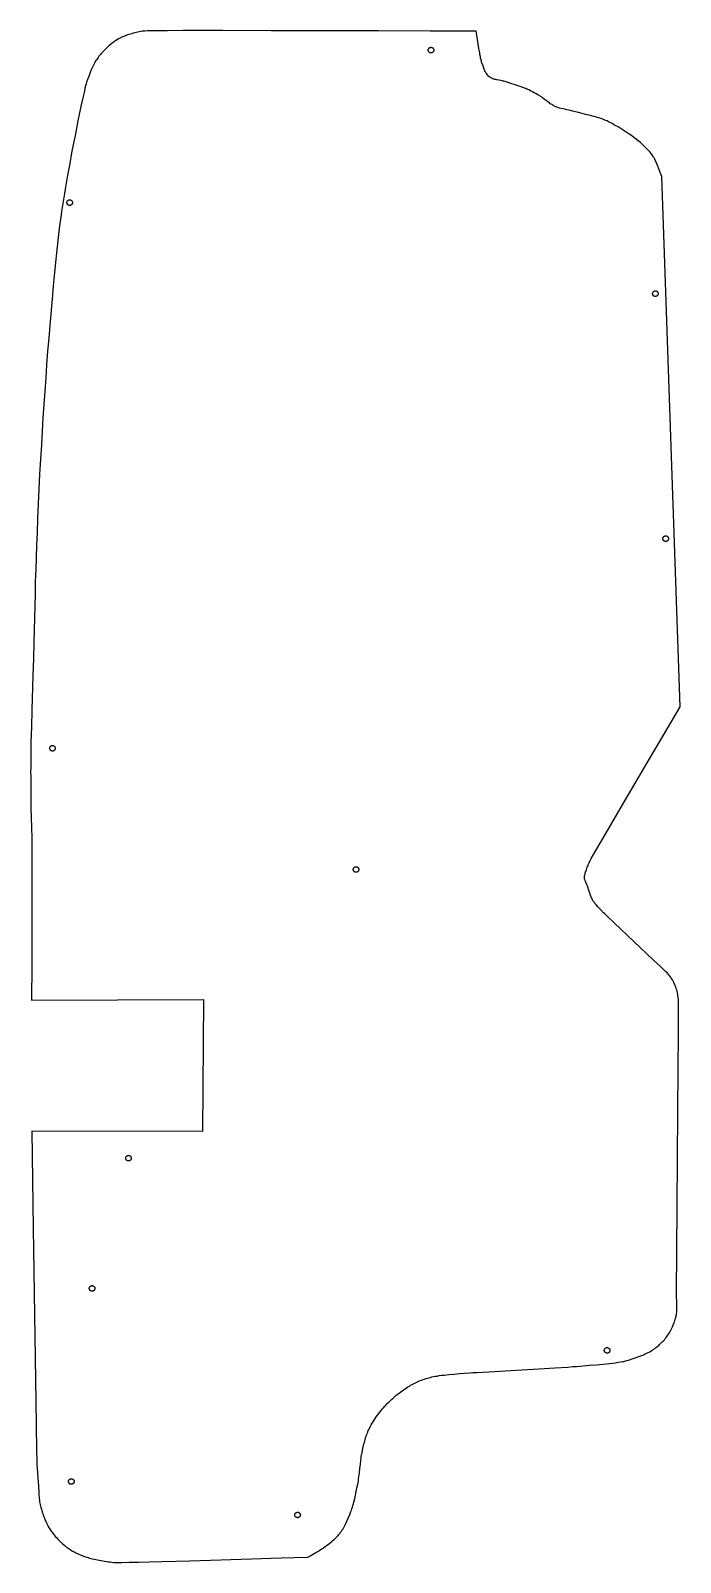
# Model space of a CAD drawing. Extents: x 573 to 5238, y 576 to 6638.
# Drawn here: x 4523 to 4988, y 4040 to 5137 of the extents above; entities that cross this region are included whole.
import ezdxf

# ---------------------------------------------------------------- set-up
doc = ezdxf.new("R2010")
doc.units = 0
doc.layers.add('Default Layer', color=1, linetype='CONTINUOUS')

msp = doc.modelspace()

# ---------------------------------------------------------------- linework, layer by layer
at = {"layer": 'Default Layer'}
for points in [[(4985.2, 4233.4), (4985.4, 4262.2), (4985.7, 4295), (4986.2, 4362.8), (4986.5, 4393.2), (4986.7, 4418.2), (4986.7, 4427.8), (4986.8, 4435.3), (4986.8, 4440.2), (4986.7, 4441.6), (4986.7, 4442.2), (4986.6, 4443.3), (4986.5, 4444.4), (4986.3, 4445.5), (4986.1, 4446.6), (4985.9, 4447.7), (4985.7, 4448.8), (4985.4, 4449.9), (4985.1, 4450.9), (4984.7, 4451.9), (4984.3, 4453), (4983.9, 4454), (4983.4, 4455.1), (4982.9, 4456.1), (4982.4, 4457), (4981.8, 4457.9), (4981.3, 4458.8), (4981, 4459.2), (4980.7, 4459.5), (4980.1, 4460.3), (4979.4, 4461), (4978.8, 4461.7), (4977.3, 4463.1), (4976.6, 4463.8), (4975.9, 4464.5), (4973.7, 4466.6), (4968.8, 4471.2), (4954.8, 4484.5), (4940.6, 4497.9), (4935.6, 4502.7), (4934, 4504.3), (4933.1, 4505.1), (4931, 4507.2), (4930, 4508.3), (4929, 4509.3), (4928, 4510.4), (4927.6, 4511), (4927.1, 4511.5), (4926.7, 4512.1), (4926.3, 4512.6), (4925.9, 4513.2), (4925.5, 4513.7), (4925.2, 4514.3), (4924.9, 4515), (4924.6, 4515.6), (4924.3, 4516.3), (4924, 4516.9), (4923.7, 4517.6), (4923.3, 4519), (4922.8, 4520.4), (4922.4, 4521.6), (4922.1, 4522.8), (4921.7, 4523.7), (4921.4, 4524.5), (4921, 4525.4), (4920.6, 4526.2), (4920.3, 4527), (4919.9, 4527.9), (4919.8, 4528.3), (4919.6, 4528.7), (4919.5, 4529.2), (4919.5, 4529.6), (4919.4, 4530.1), (4919.4, 4530.5), (4919.4, 4531), (4919.5, 4531.5), (4919.6, 4532.2), (4919.8, 4532.8), (4920, 4533.6), (4920.2, 4534.3), (4920.5, 4535.1), (4920.8, 4535.9), (4921.4, 4537.6), (4922.1, 4539.3), (4922.8, 4540.9), (4923.5, 4542.4), (4923.8, 4543), (4924.3, 4543.9), (4925.9, 4546.8), (4928.2, 4550.9), (4931.3, 4556.1), (4939, 4569.3), (4948.3, 4585.2), (4969.1, 4620.4), (4979.1, 4637.4), (4988, 4652.6), (4974.7, 5032.1), (4974, 5033.8), (4973.3, 5035.7), (4971.9, 5039.5), (4971.2, 5041.2), (4970.5, 5042.9), (4970.2, 5043.7), (4969.8, 5044.4), (4969.5, 5045), (4969.2, 5045.6), (4968.9, 5046.1), (4968.5, 5046.6), (4967.8, 5047.6), (4967.1, 5048.6), (4966.3, 5049.6), (4965.5, 5050.5), (4964.6, 5051.4), (4963.8, 5052.3), (4962.9, 5053.2), (4961.9, 5054.1), (4960.7, 5055.2), (4959.4, 5056.4), (4957.9, 5057.6), (4956.3, 5058.9), (4954.7, 5060.1), (4953.2, 5061.3), (4951.6, 5062.4), (4949.9, 5063.5), (4947.9, 5064.8), (4945.7, 5066.2), (4943.4, 5067.7), (4941, 5069), (4938.7, 5070.3), (4937.6, 5070.9), (4936.6, 5071.4), (4935.7, 5071.9), (4934.8, 5072.3), (4934, 5072.6), (4933.1, 5072.9), (4932.3, 5073.3), (4931.4, 5073.6), (4929.7, 5074.1), (4928, 5074.6), (4926.2, 5075.1), (4924.5, 5075.5), (4922.8, 5076), (4921.1, 5076.4), (4919.4, 5076.9), (4917.7, 5077.3), (4914.2, 5078.2), (4910.8, 5079), (4909.3, 5079.4), (4908, 5079.7), (4906.7, 5080), (4905.4, 5080.3), (4904.1, 5080.6), (4902.8, 5080.9), (4901.5, 5081.2), (4900.9, 5081.4), (4900.3, 5081.6), (4899.7, 5081.8), (4899, 5082.1), (4898.4, 5082.3), (4897.8, 5082.6), (4897.3, 5082.9), (4896.7, 5083.2), (4896.1, 5083.6), (4895.5, 5083.9), (4894.9, 5084.3), (4894.4, 5084.8), (4893.2, 5085.6), (4892.1, 5086.5), (4890.9, 5087.4), (4889.7, 5088.3), (4889.1, 5088.7), (4888.6, 5089.1), (4886.1, 5090.6), (4884.8, 5091.3), (4883.5, 5092.1), (4882.2, 5092.8), (4880.8, 5093.5), (4879.5, 5094.2), (4878.1, 5094.8), (4877.4, 5095.1), (4876.6, 5095.5), (4874.7, 5096.2), (4872.6, 5096.9), (4870.4, 5097.6), (4866.1, 5099), (4862.6, 5100.1), (4861.8, 5100.3), (4861.1, 5100.5), (4860.4, 5100.6), (4859.6, 5100.8), (4858.1, 5101.1), (4856.6, 5101.4), (4855.9, 5101.5), (4855.2, 5101.7), (4854.5, 5101.9), (4853.8, 5102.2), (4853.1, 5102.5), (4852.5, 5102.8), (4852.1, 5103), (4851.8, 5103.2), (4851.5, 5103.4), (4851.3, 5103.6), (4850.7, 5104.1), (4850.2, 5104.7), (4849.8, 5105.2), (4849.3, 5105.8), (4848.9, 5106.4), (4848.6, 5107.1), (4848.2, 5107.7), (4847.9, 5108.4), (4847.6, 5109.1), (4847.3, 5109.8), (4846.8, 5111.3), (4845.8, 5114.1), (4845.6, 5114.9), (4845.4, 5115.8), (4845.1, 5116.9), (4844.9, 5118.1), (4844.6, 5119.4), (4844.4, 5120.8), (4843.8, 5123.8), (4842.8, 5130.2), (4842.3, 5133.3), (4841.8, 5136.2), (4809, 5136.3), (4771.9, 5136.4), (4695.1, 5136.5), (4660.6, 5136.6), (4645.4, 5136.6), (4632.1, 5136.6), (4621, 5136.5), (4612.4, 5136.5), (4609.1, 5136.4), (4606.6, 5136.4), (4604.8, 5136.3), (4604.2, 5136.3), (4603.9, 5136.3), (4602.9, 5136.1), (4601.8, 5135.9), (4600.8, 5135.7), (4599.7, 5135.5), (4598.6, 5135.2), (4597.5, 5135), (4596.5, 5134.7), (4595.4, 5134.4), (4594.4, 5134.1), (4593.4, 5133.8), (4592.4, 5133.5), (4591.5, 5133.1), (4590.6, 5132.8), (4589.8, 5132.5), (4589, 5132.2), (4588.3, 5131.9), (4587.7, 5131.6), (4587.1, 5131.3), (4586.4, 5130.9), (4585.8, 5130.6), (4584.6, 5129.8), (4583.4, 5129.1), (4582.2, 5128.2), (4581.1, 5127.4), (4580, 5126.5), (4578.9, 5125.6), (4577.8, 5124.6), (4576.6, 5123.4), (4575.4, 5122.2), (4574.2, 5120.9), (4573.6, 5120.3), (4573, 5119.6), (4572.4, 5118.9), (4571.9, 5118.2), (4571.3, 5117.4), (4570.8, 5116.7), (4570.3, 5116), (4569.8, 5115.3), (4569.3, 5114.5), (4568.9, 5113.7), (4568.4, 5112.8), (4568, 5111.9), (4567.5, 5111), (4567.1, 5110), (4566.6, 5109.1), (4566.2, 5108), (4565.4, 5106), (4564.6, 5103.8), (4563.8, 5101.7), (4563.1, 5099.7), (4562.8, 5098.5), (4562.4, 5097), (4561.9, 5095.3), (4561.5, 5093.2), (4560.4, 5088.6), (4559.2, 5083.4), (4558.1, 5077.8), (4556.9, 5072.1), (4555.8, 5066.6), (4554.8, 5061.5), (4553.7, 5056), (4552.4, 5049.2), (4551, 5041.5), (4549.5, 5033.2), (4548.8, 5028.9), (4548, 5024.5), (4547.3, 5020), (4546.5, 5015.6), (4545.9, 5011.3), (4545.2, 5007), (4544.6, 5002.8), (4544, 4998.8), (4543.5, 4994.7), (4543, 4990.6), (4542.5, 4986.3), (4542, 4981.9), (4541.5, 4977.4), (4541, 4972.8), (4540.1, 4963.5), (4539.2, 4954), (4538.4, 4944.4), (4536.8, 4925.7), (4536, 4916.5), (4535.2, 4907.1), (4534.5, 4897.6), (4533.8, 4888.1), (4533.1, 4878.5), (4532.5, 4868.9), (4531.8, 4859.4), (4531.2, 4849.8), (4530.7, 4840), (4530.1, 4829.7), (4529.5, 4819), (4529, 4808.3), (4528.5, 4797.6), (4528, 4787.2), (4527.6, 4777.4), (4527.2, 4768.2), (4526.9, 4759.5), (4526.7, 4750.8), (4526.4, 4742.1), (4526.2, 4733.4), (4525.7, 4716), (4525.5, 4707.3), (4525.3, 4698.6), (4525, 4687), (4524.6, 4674.8), (4523.9, 4650), (4523.6, 4638.2), (4523.3, 4627.2), (4523.2, 4622.2), (4523.2, 4617.5), (4523.1, 4613.2), (4523.1, 4609.3), (4523, 4605.7), (4523.1, 4602.1), (4523.1, 4594.8), (4523.2, 4587.6), (4523.3, 4580.3), (4523.6, 4565.8), (4523.8, 4558.6), (4523.9, 4551.3), (4524, 4491.3), (4523.8, 4467.6), (4523.6, 4442.5), (4646.8, 4443), (4646, 4348.4), (4523.8, 4348.8), (4524.9, 4278.9), (4526, 4202), (4527, 4139.1), (4527.3, 4119.4), (4527.4, 4113.7), (4527.4, 4111.1), (4527.5, 4109.4), (4527.6, 4107.6), (4527.9, 4104.1), (4528.2, 4100.7), (4528.4, 4097.2), (4528.6, 4095.4), (4528.7, 4093.4), (4528.8, 4091.2), (4528.9, 4089), (4529, 4087.9), (4529.1, 4086.8), (4529.2, 4085.7), (4529.3, 4084.5), (4529.5, 4083.4), (4529.6, 4082.3), (4529.8, 4081.3), (4530.1, 4080.2), (4530.4, 4079.2), (4530.7, 4078.1), (4531, 4077), (4531.3, 4076), (4531.7, 4074.9), (4532, 4073.8), (4532.4, 4072.7), (4532.9, 4071.6), (4533.3, 4070.5), (4533.8, 4069.5), (4534.3, 4068.4), (4534.8, 4067.4), (4535.3, 4066.3), (4535.9, 4065.3), (4536.5, 4064.3), (4537.1, 4063.4), (4537.7, 4062.4), (4538.4, 4061.5), (4539.2, 4060.5), (4539.9, 4059.6), (4540.7, 4058.6), (4541.5, 4057.7), (4542.3, 4056.8), (4543.2, 4055.9), (4544, 4055.1), (4544.9, 4054.3), (4545.7, 4053.5), (4546.6, 4052.7), (4547.4, 4052), (4548.2, 4051.3), (4549, 4050.7), (4549.8, 4050.2), (4550.6, 4049.6), (4551.4, 4049.1), (4552.1, 4048.6), (4553, 4048.1), (4553.8, 4047.7), (4554.6, 4047.2), (4555.4, 4046.8), (4556.3, 4046.4), (4557.1, 4046), (4558, 4045.7), (4559.8, 4045), (4561.5, 4044.3), (4563.3, 4043.7), (4564.2, 4043.4), (4565.2, 4043.1), (4566.2, 4042.8), (4567.3, 4042.6), (4568.5, 4042.3), (4569.7, 4042), (4570.9, 4041.7), (4572.1, 4041.5), (4573.4, 4041.3), (4574.7, 4041), (4576, 4040.8), (4577.3, 4040.6), (4578.5, 4040.4), (4579.8, 4040.3), (4581.1, 4040.2), (4582.3, 4040), (4583.1, 4040), (4584.4, 4040), (4586.1, 4040), (4588.2, 4040), (4593.5, 4040.1), (4600.2, 4040.2), (4608, 4040.4), (4616.9, 4040.6), (4636.9, 4041.2), (4681, 4042.5), (4702.4, 4043.2), (4721.4, 4043.7), (4722.8, 4044.5), (4724.2, 4045.4), (4727.1, 4047), (4728.5, 4047.8), (4729.9, 4048.7), (4731.3, 4049.6), (4732, 4050), (4732.7, 4050.5), (4734.1, 4051.5), (4735.5, 4052.6), (4737.1, 4053.8), (4738.6, 4055), (4739.4, 4055.7), (4740.2, 4056.4), (4740.9, 4057), (4741.7, 4057.7), (4742.4, 4058.4), (4743.1, 4059.2), (4743.7, 4059.9), (4744.3, 4060.7), (4744.9, 4061.5), (4745.5, 4062.3), (4746.1, 4063.2), (4746.6, 4064.1), (4747.2, 4065), (4747.7, 4066), (4748.2, 4066.9), (4748.7, 4067.9), (4749.2, 4069), (4749.6, 4070), (4750.6, 4072.1), (4751.4, 4074.2), (4752.2, 4076.3), (4752.6, 4077.3), (4752.9, 4078.4), (4753.3, 4079.5), (4753.6, 4080.7), (4754, 4081.9), (4754.3, 4083.1), (4755, 4085.6), (4755.6, 4088.1), (4756.1, 4090.7), (4756.6, 4093.3), (4757.1, 4095.8), (4757.4, 4097), (4757.6, 4098.4), (4757.8, 4099.8), (4758, 4101.2), (4758.3, 4104.2), (4758.7, 4107.3), (4759, 4110.3), (4759.4, 4113.2), (4759.5, 4114.5), (4759.7, 4115.8), (4759.9, 4117.1), (4760.2, 4118.2), (4760.6, 4120.4), (4761.1, 4122.6), (4761.6, 4124.8), (4761.9, 4125.9), (4762.2, 4127), (4762.5, 4128), (4762.8, 4129.1), (4763.1, 4130.2), (4763.5, 4131.2), (4763.9, 4132.3), (4764.3, 4133.3), (4764.7, 4134.4), (4765.2, 4135.4), (4765.7, 4136.4), (4766.2, 4137.4), (4766.8, 4138.5), (4767.5, 4139.6), (4768.2, 4140.7), (4768.9, 4141.9), (4769.6, 4143), (4770.4, 4144.1), (4771.2, 4145.3), (4772.1, 4146.4), (4772.9, 4147.5), (4773.8, 4148.6), (4774.7, 4149.7), (4775.6, 4150.7), (4776.5, 4151.7), (4777.4, 4152.7), (4778.3, 4153.7), (4779.3, 4154.7), (4780.3, 4155.6), (4781.3, 4156.6), (4782.4, 4157.6), (4783.5, 4158.5), (4784.5, 4159.4), (4785.7, 4160.3), (4786.8, 4161.2), (4787.9, 4162), (4789, 4162.8), (4790, 4163.6), (4791.1, 4164.3), (4792.1, 4165), (4793.1, 4165.7), (4794.1, 4166.2), (4795, 4166.8), (4796, 4167.3), (4796.9, 4167.8), (4797.9, 4168.3), (4798.9, 4168.8), (4799.9, 4169.2), (4800.9, 4169.6), (4801.9, 4170.1), (4802.9, 4170.5), (4804, 4170.8), (4805, 4171.2), (4806, 4171.5), (4807.1, 4171.9), (4808.1, 4172.2), (4809.2, 4172.4), (4810.2, 4172.7), (4811.4, 4173), (4812.6, 4173.2), (4814, 4173.4), (4815.5, 4173.7), (4817.2, 4173.9), (4818.9, 4174.1), (4822.4, 4174.4), (4826.2, 4174.7), (4830, 4175.1), (4837.2, 4175.6), (4839.4, 4175.8), (4842.6, 4176), (4851.3, 4176.5), (4874.5, 4177.9), (4886.8, 4178.6), (4898.1, 4179.3), (4907.4, 4179.8), (4911, 4180.1), (4913.7, 4180.3), (4923, 4181.1), (4927.9, 4181.5), (4932.8, 4181.9), (4935.1, 4182.2), (4937.4, 4182.4), (4939.6, 4182.6), (4941.6, 4182.9), (4943.6, 4183.2), (4945.3, 4183.5), (4946.9, 4183.8), (4947.6, 4183.9), (4948.3, 4184.1), (4949.6, 4184.4), (4950.9, 4184.8), (4952.3, 4185.2), (4953.6, 4185.6), (4955, 4186.1), (4956.4, 4186.6), (4957.7, 4187.1), (4959.1, 4187.6), (4960.4, 4188.1), (4961.6, 4188.6), (4962.8, 4189.2), (4964, 4189.7), (4965.1, 4190.3), (4966.1, 4190.8), (4967.1, 4191.4), (4967.9, 4191.9), (4968.7, 4192.4), (4969.5, 4193), (4970.3, 4193.5), (4971, 4194.1), (4971.8, 4194.7), (4972.5, 4195.3), (4973.2, 4196), (4973.9, 4196.6), (4974.6, 4197.3), (4975.3, 4198), (4975.9, 4198.7), (4976.6, 4199.4), (4977.2, 4200.2), (4977.8, 4200.9), (4978.4, 4201.7), (4978.9, 4202.5), (4979.5, 4203.3), (4980, 4204.1), (4980.5, 4204.9), (4981, 4205.8), (4981.4, 4206.7), (4981.9, 4207.6), (4982.3, 4208.5), (4982.7, 4209.4), (4983.1, 4210.4), (4983.5, 4211.3), (4983.8, 4212.3), (4984.1, 4213.2), (4984.4, 4214.2), (4984.7, 4215.2), (4984.9, 4216.1), (4985.2, 4217.1), (4985.3, 4218.1), (4985.5, 4219.1), (4985.6, 4220.1), (4985.6, 4221.1), (4985.6, 4222.1), (4985.6, 4223.1), (4985.6, 4224.1), (4985.6, 4225.2), (4985.4, 4227.2), (4985.3, 4229.3), (4985.2, 4231.3), (4985.2, 4232.4), (4985.2, 4233.4)], [(4807.5, 5122.7), (4807.6, 5122.9), (4807.6, 5123.1), (4807.6, 5123.3), (4807.7, 5123.4), (4807.8, 5123.6), (4807.9, 5123.8), (4808, 5123.9), (4808.1, 5124.1), (4808.3, 5124.2), (4808.4, 5124.3), (4808.6, 5124.4), (4808.8, 5124.5), (4809, 5124.6), (4809.1, 5124.6), (4809.3, 5124.7), (4809.5, 5124.7), (4809.8, 5124.7), (4809.9, 5124.6), (4810.1, 5124.6), (4810.3, 5124.5), (4810.5, 5124.4), (4810.7, 5124.3), (4810.8, 5124.2), (4811, 5124.1), (4811.1, 5123.9), (4811.2, 5123.8), (4811.3, 5123.6), (4811.4, 5123.4), (4811.5, 5123.3), (4811.5, 5123.1), (4811.5, 5122.9), (4811.5, 5122.7), (4811.5, 5122.5), (4811.5, 5122.3), (4811.5, 5122.1), (4811.4, 5121.9), (4811.3, 5121.7), (4811.2, 5121.6), (4811.1, 5121.4), (4811, 5121.3), (4810.8, 5121.1), (4810.7, 5121), (4810.5, 5120.9), (4810.3, 5120.8), (4810.1, 5120.8), (4809.9, 5120.7), (4809.8, 5120.7), (4809.5, 5120.7), (4809.3, 5120.7), (4809.1, 5120.7), (4809, 5120.8), (4808.8, 5120.8), (4808.6, 5120.9), (4808.4, 5121), (4808.3, 5121.1), (4808.1, 5121.3), (4808, 5121.4), (4807.9, 5121.6), (4807.8, 5121.7), (4807.7, 5121.9), (4807.6, 5122.1), (4807.6, 5122.3), (4807.6, 5122.5), (4807.5, 5122.7)], [(4549, 5013.5), (4549, 5013.7), (4549, 5013.9), (4549.1, 5014.1), (4549.2, 5014.2), (4549.2, 5014.4), (4549.3, 5014.6), (4549.5, 5014.7), (4549.6, 5014.9), (4549.7, 5015), (4549.9, 5015.1), (4550, 5015.2), (4550.2, 5015.3), (4550.4, 5015.4), (4550.6, 5015.4), (4550.8, 5015.4), (4551, 5015.5), (4551.2, 5015.4), (4551.4, 5015.4), (4551.6, 5015.4), (4551.8, 5015.3), (4552, 5015.2), (4552.1, 5015.1), (4552.3, 5015), (4552.4, 5014.9), (4552.5, 5014.7), (4552.7, 5014.6), (4552.8, 5014.4), (4552.8, 5014.2), (4552.9, 5014.1), (4553, 5013.9), (4553, 5013.7), (4553, 5013.5), (4553, 5013.3), (4553, 5013.1), (4552.9, 5012.9), (4552.8, 5012.7), (4552.8, 5012.5), (4552.7, 5012.3), (4552.5, 5012.2), (4552.4, 5012), (4552.3, 5011.9), (4552.1, 5011.8), (4552, 5011.7), (4551.8, 5011.6), (4551.6, 5011.5), (4551.4, 5011.5), (4551.2, 5011.5), (4551, 5011.5), (4550.8, 5011.5), (4550.6, 5011.5), (4550.4, 5011.5), (4550.2, 5011.6), (4550, 5011.7), (4549.9, 5011.8), (4549.7, 5011.9), (4549.6, 5012), (4549.5, 5012.2), (4549.3, 5012.3), (4549.2, 5012.5), (4549.2, 5012.7), (4549.1, 5012.9), (4549, 5013.1), (4549, 5013.3), (4549, 5013.5)], [(4968.2, 4948.3), (4968.2, 4948.5), (4968.2, 4948.7), (4968.3, 4948.9), (4968.3, 4949.1), (4968.4, 4949.2), (4968.5, 4949.4), (4968.6, 4949.6), (4968.8, 4949.7), (4968.9, 4949.8), (4969, 4949.9), (4969.2, 4950), (4969.4, 4950.1), (4969.6, 4950.2), (4969.8, 4950.2), (4970, 4950.3), (4970.2, 4950.3), (4970.4, 4950.3), (4970.6, 4950.2), (4970.8, 4950.2), (4970.9, 4950.1), (4971.1, 4950), (4971.3, 4949.9), (4971.4, 4949.8), (4971.6, 4949.7), (4971.7, 4949.6), (4971.8, 4949.4), (4971.9, 4949.2), (4972, 4949.1), (4972.1, 4948.9), (4972.1, 4948.7), (4972.2, 4948.5), (4972.2, 4948.3), (4972.2, 4948.1), (4972.1, 4947.9), (4972.1, 4947.7), (4972, 4947.5), (4971.9, 4947.3), (4971.8, 4947.2), (4971.7, 4947), (4971.6, 4946.9), (4971.4, 4946.7), (4971.3, 4946.6), (4971.1, 4946.5), (4970.9, 4946.4), (4970.8, 4946.4), (4970.6, 4946.3), (4970.4, 4946.3), (4970.2, 4946.3), (4970, 4946.3), (4969.8, 4946.3), (4969.6, 4946.4), (4969.4, 4946.4), (4969.2, 4946.5), (4969, 4946.6), (4968.9, 4946.7), (4968.8, 4946.9), (4968.6, 4947), (4968.5, 4947.2), (4968.4, 4947.3), (4968.3, 4947.5), (4968.3, 4947.7), (4968.2, 4947.9), (4968.2, 4948.1), (4968.2, 4948.3)], [(4975.5, 4772.9), (4975.6, 4773.1), (4975.6, 4773.3), (4975.6, 4773.5), (4975.7, 4773.7), (4975.8, 4773.9), (4975.9, 4774), (4976, 4774.2), (4976.1, 4774.3), (4976.3, 4774.4), (4976.4, 4774.6), (4976.6, 4774.7), (4976.8, 4774.7), (4976.9, 4774.8), (4977.1, 4774.9), (4977.3, 4774.9), (4977.5, 4774.9), (4977.7, 4774.9), (4977.9, 4774.9), (4978.1, 4774.8), (4978.3, 4774.7), (4978.5, 4774.7), (4978.7, 4774.6), (4978.8, 4774.4), (4979, 4774.3), (4979.1, 4774.2), (4979.2, 4774), (4979.3, 4773.9), (4979.4, 4773.7), (4979.5, 4773.5), (4979.5, 4773.3), (4979.5, 4773.1), (4979.5, 4772.9), (4979.5, 4772.7), (4979.5, 4772.5), (4979.5, 4772.3), (4979.4, 4772.1), (4979.3, 4771.9), (4979.2, 4771.8), (4979.1, 4771.6), (4979, 4771.5), (4978.8, 4771.4), (4978.7, 4771.2), (4978.5, 4771.1), (4978.3, 4771.1), (4978.1, 4771), (4977.9, 4770.9), (4977.7, 4770.9), (4977.5, 4770.9), (4977.3, 4770.9), (4977.1, 4770.9), (4976.9, 4771), (4976.8, 4771.1), (4976.6, 4771.1), (4976.4, 4771.2), (4976.3, 4771.4), (4976.1, 4771.5), (4976, 4771.6), (4975.9, 4771.8), (4975.8, 4771.9), (4975.7, 4772.1), (4975.6, 4772.3), (4975.6, 4772.5), (4975.6, 4772.7), (4975.5, 4772.9)], [(4536.7, 4622.8), (4536.7, 4623), (4536.7, 4623.2), (4536.8, 4623.4), (4536.8, 4623.6), (4536.9, 4623.8), (4537, 4624), (4537.1, 4624.1), (4537.3, 4624.2), (4537.4, 4624.4), (4537.6, 4624.5), (4537.7, 4624.6), (4537.9, 4624.7), (4538.1, 4624.7), (4538.3, 4624.8), (4538.5, 4624.8), (4538.7, 4624.8), (4538.9, 4624.8), (4539.1, 4624.8), (4539.3, 4624.7), (4539.5, 4624.7), (4539.6, 4624.6), (4539.8, 4624.5), (4540, 4624.4), (4540.1, 4624.2), (4540.2, 4624.1), (4540.3, 4624), (4540.4, 4623.8), (4540.5, 4623.6), (4540.6, 4623.4), (4540.6, 4623.2), (4540.7, 4623), (4540.7, 4622.8), (4540.7, 4622.6), (4540.6, 4622.4), (4540.6, 4622.2), (4540.5, 4622.1), (4540.4, 4621.9), (4540.3, 4621.7), (4540.2, 4621.6), (4540.1, 4621.4), (4540, 4621.3), (4539.8, 4621.2), (4539.6, 4621.1), (4539.5, 4621), (4539.3, 4620.9), (4539.1, 4620.9), (4538.9, 4620.8), (4538.7, 4620.8), (4538.5, 4620.8), (4538.3, 4620.9), (4538.1, 4620.9), (4537.9, 4621), (4537.7, 4621.1), (4537.6, 4621.2), (4537.4, 4621.3), (4537.3, 4621.4), (4537.1, 4621.6), (4537, 4621.7), (4536.9, 4621.9), (4536.8, 4622.1), (4536.8, 4622.2), (4536.7, 4622.4), (4536.7, 4622.6), (4536.7, 4622.8)], [(4753.9, 4536), (4753.9, 4536.2), (4754, 4536.4), (4754, 4536.6), (4754.1, 4536.8), (4754.2, 4537), (4754.3, 4537.1), (4754.4, 4537.3), (4754.5, 4537.4), (4754.7, 4537.6), (4754.8, 4537.7), (4755, 4537.8), (4755.1, 4537.9), (4755.3, 4537.9), (4755.5, 4538), (4755.7, 4538), (4755.9, 4538), (4756.1, 4538), (4756.3, 4538), (4756.5, 4537.9), (4756.7, 4537.9), (4756.9, 4537.8), (4757, 4537.7), (4757.2, 4537.6), (4757.3, 4537.4), (4757.5, 4537.3), (4757.6, 4537.1), (4757.7, 4537), (4757.8, 4536.8), (4757.8, 4536.6), (4757.9, 4536.4), (4757.9, 4536.2), (4757.9, 4536), (4757.9, 4535.8), (4757.9, 4535.6), (4757.8, 4535.4), (4757.8, 4535.2), (4757.7, 4535.1), (4757.6, 4534.9), (4757.5, 4534.8), (4757.3, 4534.6), (4757.2, 4534.5), (4757, 4534.4), (4756.9, 4534.3), (4756.7, 4534.2), (4756.5, 4534.1), (4756.3, 4534.1), (4756.1, 4534), (4755.9, 4534), (4755.7, 4534), (4755.5, 4534.1), (4755.3, 4534.1), (4755.1, 4534.2), (4755, 4534.3), (4754.8, 4534.4), (4754.7, 4534.5), (4754.5, 4534.6), (4754.4, 4534.8), (4754.3, 4534.9), (4754.2, 4535.1), (4754.1, 4535.2), (4754, 4535.4), (4754, 4535.6), (4753.9, 4535.8), (4753.9, 4536)], [(4591.1, 4329.4), (4591.1, 4329.6), (4591.1, 4329.8), (4591.1, 4330), (4591.2, 4330.1), (4591.3, 4330.3), (4591.4, 4330.5), (4591.5, 4330.6), (4591.6, 4330.8), (4591.8, 4330.9), (4591.9, 4331), (4592.1, 4331.1), (4592.3, 4331.2), (4592.5, 4331.3), (4592.6, 4331.3), (4592.8, 4331.3), (4593.1, 4331.4), (4593.3, 4331.3), (4593.5, 4331.3), (4593.6, 4331.3), (4593.8, 4331.2), (4594, 4331.1), (4594.2, 4331), (4594.3, 4330.9), (4594.5, 4330.8), (4594.6, 4330.6), (4594.7, 4330.5), (4594.8, 4330.3), (4594.9, 4330.1), (4595, 4330), (4595, 4329.8), (4595, 4329.6), (4595.1, 4329.4), (4595, 4329.2), (4595, 4329), (4595, 4328.8), (4594.9, 4328.6), (4594.8, 4328.4), (4594.7, 4328.2), (4594.6, 4328.1), (4594.5, 4327.9), (4594.3, 4327.8), (4594.2, 4327.7), (4594, 4327.6), (4593.8, 4327.5), (4593.6, 4327.4), (4593.5, 4327.4), (4593.3, 4327.4), (4593.1, 4327.4), (4592.8, 4327.4), (4592.6, 4327.4), (4592.5, 4327.4), (4592.3, 4327.5), (4592.1, 4327.6), (4591.9, 4327.7), (4591.8, 4327.8), (4591.6, 4327.9), (4591.5, 4328.1), (4591.4, 4328.2), (4591.3, 4328.4), (4591.2, 4328.6), (4591.1, 4328.8), (4591.1, 4329), (4591.1, 4329.2), (4591.1, 4329.4)], [(4565, 4236.1), (4565, 4236.3), (4565.1, 4236.5), (4565.1, 4236.7), (4565.2, 4236.9), (4565.3, 4237), (4565.4, 4237.2), (4565.5, 4237.4), (4565.6, 4237.5), (4565.7, 4237.6), (4565.9, 4237.7), (4566.1, 4237.8), (4566.2, 4237.9), (4566.4, 4238), (4566.6, 4238), (4566.8, 4238.1), (4567, 4238.1), (4567.2, 4238.1), (4567.4, 4238), (4567.6, 4238), (4567.8, 4237.9), (4568, 4237.8), (4568.1, 4237.7), (4568.3, 4237.6), (4568.4, 4237.5), (4568.6, 4237.4), (4568.7, 4237.2), (4568.8, 4237), (4568.9, 4236.9), (4568.9, 4236.7), (4569, 4236.5), (4569, 4236.3), (4569, 4236.1), (4569, 4235.9), (4569, 4235.7), (4568.9, 4235.5), (4568.9, 4235.3), (4568.8, 4235.1), (4568.7, 4235), (4568.6, 4234.8), (4568.4, 4234.7), (4568.3, 4234.5), (4568.1, 4234.4), (4568, 4234.3), (4567.8, 4234.2), (4567.6, 4234.2), (4567.4, 4234.1), (4567.2, 4234.1), (4567, 4234.1), (4566.8, 4234.1), (4566.6, 4234.1), (4566.4, 4234.2), (4566.2, 4234.2), (4566.1, 4234.3), (4565.9, 4234.4), (4565.7, 4234.5), (4565.6, 4234.7), (4565.5, 4234.8), (4565.4, 4235), (4565.3, 4235.1), (4565.2, 4235.3), (4565.1, 4235.5), (4565.1, 4235.7), (4565, 4235.9), (4565, 4236.1)], [(4933.6, 4191.7), (4933.6, 4191.9), (4933.7, 4192.1), (4933.7, 4192.3), (4933.8, 4192.5), (4933.9, 4192.7), (4934, 4192.9), (4934.1, 4193), (4934.2, 4193.2), (4934.4, 4193.3), (4934.5, 4193.4), (4934.7, 4193.5), (4934.9, 4193.6), (4935, 4193.6), (4935.2, 4193.7), (4935.4, 4193.7), (4935.6, 4193.7), (4935.8, 4193.7), (4936, 4193.7), (4936.2, 4193.6), (4936.4, 4193.6), (4936.6, 4193.5), (4936.7, 4193.4), (4936.9, 4193.3), (4937, 4193.2), (4937.2, 4193), (4937.3, 4192.9), (4937.4, 4192.7), (4937.5, 4192.5), (4937.5, 4192.3), (4937.6, 4192.1), (4937.6, 4191.9), (4937.6, 4191.7), (4937.6, 4191.5), (4937.6, 4191.3), (4937.5, 4191.1), (4937.5, 4191), (4937.4, 4190.8), (4937.3, 4190.6), (4937.2, 4190.5), (4937, 4190.3), (4936.9, 4190.2), (4936.7, 4190.1), (4936.6, 4190), (4936.4, 4189.9), (4936.2, 4189.8), (4936, 4189.8), (4935.8, 4189.7), (4935.6, 4189.7), (4935.4, 4189.7), (4935.2, 4189.8), (4935, 4189.8), (4934.9, 4189.9), (4934.7, 4190), (4934.5, 4190.1), (4934.4, 4190.2), (4934.2, 4190.3), (4934.1, 4190.5), (4934, 4190.6), (4933.9, 4190.8), (4933.8, 4191), (4933.7, 4191.1), (4933.7, 4191.3), (4933.6, 4191.5), (4933.6, 4191.7)], [(4550.1, 4097.9), (4550.2, 4098.1), (4550.2, 4098.3), (4550.2, 4098.5), (4550.3, 4098.7), (4550.4, 4098.8), (4550.5, 4099), (4550.6, 4099.1), (4550.7, 4099.3), (4550.9, 4099.4), (4551, 4099.5), (4551.2, 4099.6), (4551.4, 4099.7), (4551.6, 4099.8), (4551.7, 4099.8), (4551.9, 4099.9), (4552.1, 4099.9), (4552.4, 4099.9), (4552.6, 4099.8), (4552.7, 4099.8), (4552.9, 4099.7), (4553.1, 4099.6), (4553.3, 4099.5), (4553.4, 4099.4), (4553.6, 4099.3), (4553.7, 4099.1), (4553.8, 4099), (4553.9, 4098.8), (4554, 4098.7), (4554.1, 4098.5), (4554.1, 4098.3), (4554.1, 4098.1), (4554.1, 4097.9), (4554.1, 4097.7), (4554.1, 4097.5), (4554.1, 4097.3), (4554, 4097.1), (4553.9, 4096.9), (4553.8, 4096.8), (4553.7, 4096.6), (4553.6, 4096.5), (4553.4, 4096.3), (4553.3, 4096.2), (4553.1, 4096.1), (4552.9, 4096), (4552.7, 4096), (4552.6, 4095.9), (4552.4, 4095.9), (4552.1, 4095.9), (4551.9, 4095.9), (4551.7, 4095.9), (4551.6, 4096), (4551.4, 4096), (4551.2, 4096.1), (4551, 4096.2), (4550.9, 4096.3), (4550.7, 4096.5), (4550.6, 4096.6), (4550.5, 4096.8), (4550.4, 4096.9), (4550.3, 4097.1), (4550.2, 4097.3), (4550.2, 4097.5), (4550.2, 4097.7), (4550.1, 4097.9)], [(4712.1, 4073.9), (4712.1, 4074.1), (4712.1, 4074.3), (4712.2, 4074.5), (4712.2, 4074.7), (4712.3, 4074.9), (4712.4, 4075), (4712.5, 4075.2), (4712.7, 4075.3), (4712.8, 4075.5), (4713, 4075.6), (4713.1, 4075.7), (4713.3, 4075.8), (4713.5, 4075.8), (4713.7, 4075.9), (4713.9, 4075.9), (4714.1, 4075.9), (4714.3, 4075.9), (4714.5, 4075.9), (4714.7, 4075.8), (4714.9, 4075.8), (4715, 4075.7), (4715.2, 4075.6), (4715.3, 4075.5), (4715.5, 4075.3), (4715.6, 4075.2), (4715.7, 4075), (4715.8, 4074.9), (4715.9, 4074.7), (4716, 4074.5), (4716, 4074.3), (4716.1, 4074.1), (4716.1, 4073.9), (4716.1, 4073.7), (4716, 4073.5), (4716, 4073.3), (4715.9, 4073.1), (4715.8, 4073), (4715.7, 4072.8), (4715.6, 4072.6), (4715.5, 4072.5), (4715.3, 4072.4), (4715.2, 4072.3), (4715, 4072.2), (4714.9, 4072.1), (4714.7, 4072), (4714.5, 4072), (4714.3, 4071.9), (4714.1, 4071.9), (4713.9, 4071.9), (4713.7, 4072), (4713.5, 4072), (4713.3, 4072.1), (4713.1, 4072.2), (4713, 4072.3), (4712.8, 4072.4), (4712.7, 4072.5), (4712.5, 4072.6), (4712.4, 4072.8), (4712.3, 4073), (4712.2, 4073.1), (4712.2, 4073.3), (4712.1, 4073.5), (4712.1, 4073.7), (4712.1, 4073.9)]]:
    msp.add_lwpolyline(points, close=True, dxfattribs=at)

doc.saveas('drawing.dxf')
